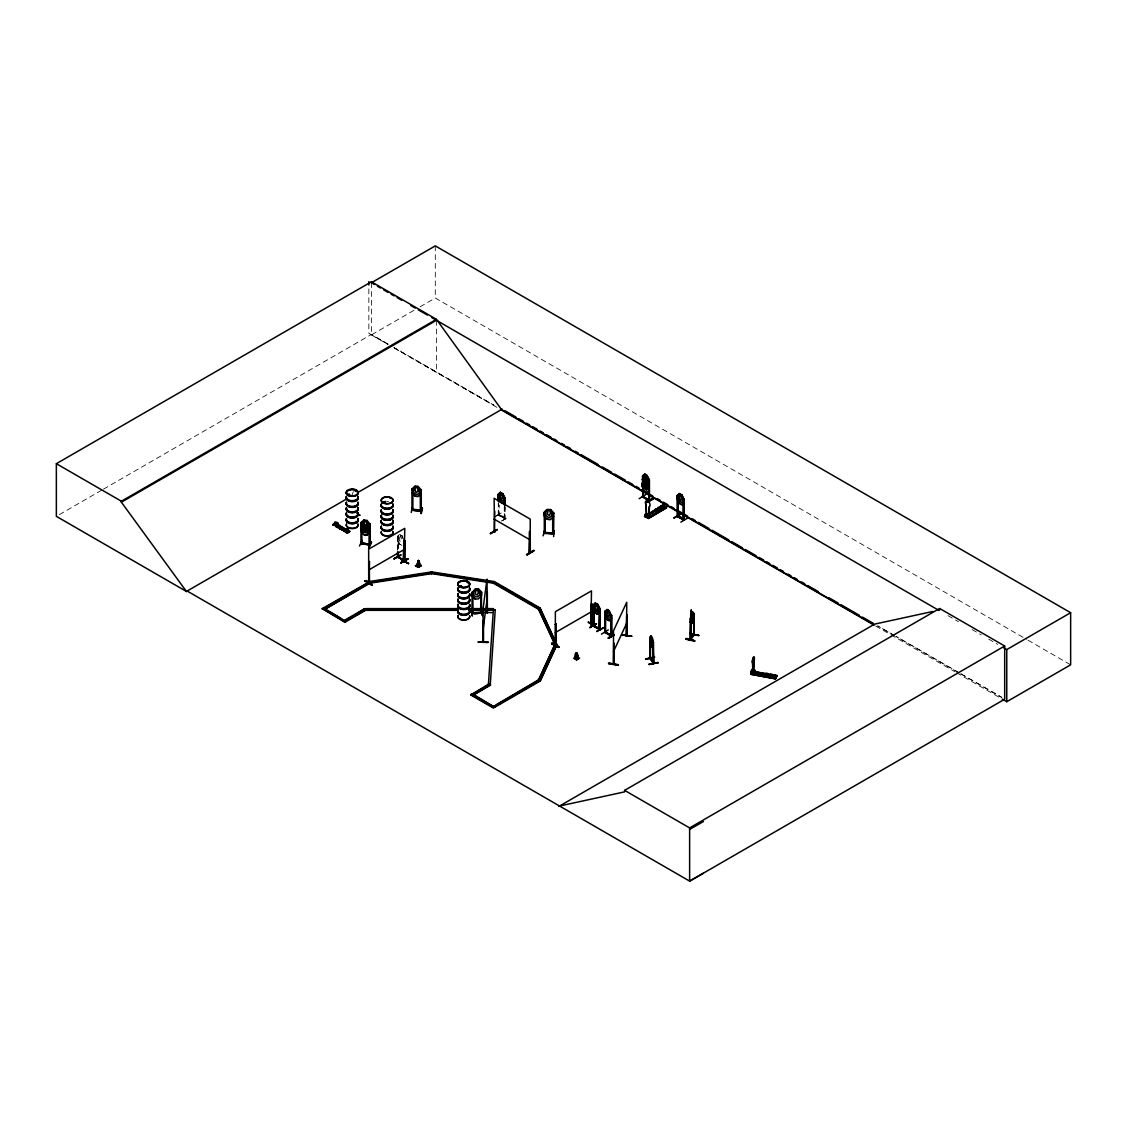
<?xml version="1.0" encoding="UTF-8"?>
<svg xmlns="http://www.w3.org/2000/svg" width="1127" height="1127" viewBox="0 0 1127 1127"><rect width="100%" height="100%" fill="white"/><g stroke="black" fill="none" stroke-linecap="round" stroke-linejoin="round"><path stroke-width="0.75" stroke-dasharray="5 3.75" d="M404.142 540.171L401.93 535.635L399.662 534.254L397.408 536.367L398.127 536.635L398.113 548.849M351.934 495.317L353.385 491.64M400.437 535.198L399.634 539.1L400.353 540.805L401.86 540.382M398.352 548.708L398.352 536.551C399.564 532.338 399.662 534.409 398.521 539.481L401.494 543.172M494.823 516.927L501.642 512.7M498.726 514.785L499.191 514.659M505.121 506.713L504.966 519.054L498.19 515.152M498.43 514.25L499.176 515.448L499.106 504.981M504.276 506.502L504.276 518.744L504.276 517.983M505.093 518.054C491.626 512.292 504.008 515.166 505.192 518.913L498.43 515.011M59.393 514.602L101.979 490.006M103.501 489.132L371.403 334.451L388.04 344.059M371.403 282.764L371.403 334.888L414.003 310.305M420.075 306.783L435.29 298.007L1026.458 639.319M402.578 538.269L401.959 535.579M401.93 545.383L399.705 544.102L397.338 539.594L399.592 544.214L401.959 545.496M494.542 516.8L501.698 512.686L497.627 515.462M504.206 518.617L504.516 506.361M501.783 520.942L508.812 517.18M501.698 520.942L508.531 516.997M498.768 515.518L498.867 505.107M504.868 519.054L504.896 506.854M498.641 515.053L498.5 502.881M387.815 344.186L368.853 333.282L368.853 286.765M393.887 347.68L493.908 405.199L394.098 347.553M894.317 635.459L877.651 625.865L894.274 635.473M959.486 672.932L895.838 636.318L959.316 673.03M960.993 673.791L1001.917 697.331M1027.993 640.192L1070.65 664.831M947.962 615.638L958.513 621.724M972.08 629.556L981.138 634.783M988.675 639.136L997.719 644.362M960.824 673.89L1001.664 697.472M371.403 334.888L388.04 344.496M394.098 347.989L497.444 407.65M875.623 625.992L889.344 633.923M890.879 634.797L954.921 671.777M956.443 672.664L1000.663 698.191M399.634 534.395L401.846 535.677M400.353 535.24L401.86 538.931M498.261 515.208L498.261 503.022M436.445 320.307L436.445 372.431M435.29 245.883L435.29 298.007M397.732 536.198L397.732 550.103M397.479 536.325L397.507 550.23M397.408 536.255L397.408 539.608M387.139 501.36A5.959 3.437 0 0 1 388.674 501.473"/><path stroke-width="1.5" d="M752.766 672.96L752.554 663.268A3.198 0.803 -79.4 0 1 752.554 659.591A3.198 0.803 -79.4 0 1 753.949 657.111A3.198 0.803 -79.4 0 1 753.949 660.788L752.949 672.988L753.935 671.241L754.132 660.831A3.198 0.803 -79.4 0 0 754.132 657.14A3.198 0.803 -79.4 0 0 752.751 659.619A3.198 0.803 -79.4 0 0 752.751 663.31L752.949 672.988M478.44 642.165C508.221 642.644 458.252 641.333 487.991 642.517M488.019 642.249L478.44 642.108M418.314 563.204C417.511 554.836 423.019 569.769 417.032 566.12L418.399 560.457M576.658 653.04L576.531 657.154L575.136 657.717L575.291 658.689C582.518 662.141 574.502 644.264 574.981 658.21M651.124 636.008L649.885 637.586L650.617 637.981L650.335 658.957L650.42 657.633M653.111 642.151L653.463 663.521L653.026 641.939L653.421 642.615M753.104 670.283L751.568 670.706L751.709 669.945M752.005 672.101L752.103 669.523L751.554 670.678M649.391 506.46L648.786 516.321L646.504 515.039L646.039 504.727A3.198 1.86 59.5 0 1 646.165 500.952A3.198 1.86 59.5 0 1 649.391 502.783A3.198 1.86 59.5 0 1 649.391 506.46L648.927 516.251C641.911 515.278 651.04 512.672 646.349 515.166M343.101 530.239C347.313 526.732 345.51 533.226 343.031 529.986M499.106 494.556L498.867 501.642M610.778 615.06L611.722 615.243L611.567 636.276L610.933 614.919M647.264 486.371L645.588 483.215L644.559 484.723L645.236 487.963M648.645 479.595L649.42 479.806L649.49 500.684L642.77 496.768L642.784 475.974L642.39 482.736L644.574 487.329L646.94 488.611L644.574 487.329M679.412 493.485L681.75 494.838L682.779 501.247L681.314 502.36L679.835 501.501L678.341 498.683C680.173 490.344 678.468 494.584 677.848 495.669M495.232 609.721L490.315 684.033L488.456 684.004L493.372 609.693L495.232 609.721L468.888 610.341M751.695 669.973L751.864 670.762L752.005 670.001M369.262 523.985L370.022 524.083L370.036 545.144L369.191 545.031M480.806 592.112L480.694 613.046M614.06 663.845L613.736 642.939L613.482 664.338L613.511 630.754L626.739 602.269L626.513 636.276M626.429 636.29L626.739 614.948L626.485 636.332M626.485 635.501L627.119 635.05L626.809 635.839M618.272 664.634C588.703 659.844 637.952 668.325 609.003 663.592M618.258 664.986L608.876 663.958M417.708 566.444L418.202 560.711L417.032 566.12M575.953 659.013L576.432 653.125L575.136 657.717M691.429 617.117L692.33 613.187M751.653 672.608L751.92 670.128M482.398 612.37L491.964 612.623M483.145 620.667L483.074 642.066L483.089 608.495L487.005 579.095L487.357 613.13L487.019 611.792M487.343 591.774L487.329 613.06M483.525 641.587L483.483 620.681M487.005 612.609L486.934 612.412M646.715 515.18L647.433 514.039M646.813 515.025L647.222 514.039M647.532 514.349L646.983 514.574M483.089 629.345L487.005 599.944M693.88 634.501L690.245 639.699C689.076 647.856 691.781 581.814 691.4 623.724L693.964 617.018L693.964 613.708L692.739 612.102L690.823 617.948L691.626 621.287L693.232 617.075L692.626 612.186M650.631 658.041L649.913 657.647L653.745 663.338M694.641 641.108C687.893 636.91 678.708 638.6 694.655 641.038M651.406 637.009L651.786 643.137L651.505 636.994M417.723 563.331L418.272 560.485L416.736 565.641M575.7 657.323L576.517 653.068M411.764 489.428L414.947 486.272L413.412 492.048L415.511 494.161L417.596 494.302L419.653 492.471L418.159 486.498L414.933 486.343M411.989 509.531L412.862 510.32L412.876 489.357L411.862 489.47L414.975 486.427L418.117 486.568M411.764 492.738L414.933 496.26L418.159 496.472L421.329 493.372M411.862 492.71L414.975 496.176M412.299 507.305L411.242 512.461M414.933 496.26L418.159 496.415L421.23 493.344M412.651 509.601C409.073 509.503 418.948 512.376 421.315 510.883L421.259 489.836L420.301 489.738L420.343 510.869L421.357 509.939M417.046 486.991L416.004 486.92L414.99 489.682L416.004 492.485L418.103 491.344L417.06 486.934M420.357 489.977L421.343 490.006L418.159 486.498M420.385 510.08L412.806 509.319M412.721 509.573L421.259 509.925M421.315 513.574L422.4 508.038L420.85 513.151M553.653 516.42L550.469 519.519L547.257 519.308L544.087 515.729C541.636 512.405 550.737 505.826 545.736 512.616L545.736 515.095L547.835 517.208L549.906 517.335L551.976 515.518L550.483 509.545L547.257 509.39M544.186 512.517L545.045 512.546M553.639 533.17L544.271 532.31L544.116 533.296L545.116 533.409L545.116 512.32L544.214 512.461M543.101 535.86L544.552 530.394M547.257 519.308L550.469 519.519M553.54 513.137L552.624 512.785L553.54 513.081L553.427 533.973L553.568 512.884M544.256 512.264L544.313 533.367L553.54 533.93L552.822 533.663M552.822 532.902L552.582 533.86M553.625 536.607L554.202 530.662M656.21 510.785L656.59 509.728L658.041 510.165M657.872 509.813L657.886 510.897L656.379 510.686M692.626 616.906L691.823 619.287L691.429 618.568M575.291 658.689L576.46 653.28L578.376 658.041M348.497 494.401L349.455 494.711M348.764 494.767L349.708 495.119M355.273 490.738L355.977 490.597L355.357 491.104M355.597 491.175L355.977 490.71M383.307 502.67L383.828 501.712L384.87 502.431M384.87 502.149L383.532 502.642L384.716 501.952M390.125 498.43L390.801 498.289M460.323 586.279L461.267 585.984L459.717 586.392M467.437 582.687L467.113 581.997L467.804 582.476M751.315 673.382L775.996 677.989L775.489 678.863L750.807 674.27L751.033 672.199L753.54 672.664L753.428 674.228L754.78 671.523M775.996 677.989L751.033 673.284L751.033 672.199M776.686 676.707L777.052 675.453L774.545 674.988L773.08 677.89L774.545 674.988M650.448 638.431C652.758 634.487 648.927 636.685 650.617 637.981M690.527 638.474L690.64 639.784L694.246 634.755L694.246 613.891L692.64 612.074L692.725 621.963L691.499 623.752L690.189 622.132L691.4 613.806M645.616 659.239L654.533 657.182M647.363 513.997L646.898 514.785L645.954 514.18L645.954 516.462M364.923 581.081C368.022 578.658 379.405 591.323 364.951 581.011M372.051 584.702L365.204 580.856L372.107 584.744M551.638 643.587C558.006 644.137 564.134 651.645 551.638 643.616L558.471 647.447M551.976 643.306L558.781 647.194M552.005 642.968L558.823 646.856M645.419 475.016L644.686 478.876L646.151 481.004L646.912 478.707L645.489 474.974M645.419 478.327L644.686 482.187L646.151 484.314L646.912 482.018L645.334 478.369M647.222 486.272L645.996 482.976L647.166 481.173L645.616 482.271L644.024 479.355L645.207 482.539L644.517 484.821L645.306 482.37M607.721 610.468L607.002 614.328L608.453 616.455L609.214 614.145L607.791 610.425M595.324 606.439L596.127 603.973L597.564 607.692M765.148 674.467L766.106 675.482L767.205 674.524M765.374 675.073L767.219 674.679M341.875 526.563L342.397 527.295L340.213 526.76L339.706 528.845L340.016 525.478M340.016 525.915L339.593 527.225L337.325 527.464L339.593 526.802M339.706 528.845L340.143 527.084L342.397 526.858M690.978 639.305L690.245 638.939L693.57 634.642M690.259 639.587L690.654 638.445M693.556 635.064L694.331 633.98L693.57 634.431M750.821 674.27L775.517 678.82M775.573 678.088L751.131 673.707M775.587 678.539L750.92 673.763L752.399 669.776L754.893 670.241L754.893 671.593M776.757 676.411L753.935 671.903M476.256 589.604L475.242 593.929L477.299 595.112L478.355 592.337L477.299 589.562L476.242 589.548M364.909 520.604L363.908 524.773L365.895 526.394L366.909 525.281L365.923 520.773M340.213 527.197L340.565 525.802M339.157 528.521L339.523 527.126L337.325 527.027M646.954 515.039L647.095 514.602M642.784 475.974L643.235 497.345L642.559 476.101L644.757 474.129L643.573 479.257L646.546 482.934L648.011 481.821L648.011 479.341L646.898 475.453L644.644 474.058L642.39 476.073M644.686 477.482L643.573 482.567L646.546 486.244L648.011 485.131L646.898 478.764L644.574 477.411L642.531 479.341M605.875 612.229L607.059 609.58L609.214 610.904L611.51 615.441L611.496 636.234L604.79 632.36M631.585 636.332L622.301 634.924L631.683 636.163M626.866 636.375L627.049 614.99M631.669 636.135L622.287 635.064M400.874 555.019L393.788 558.809L400.564 554.907M639.15 498.697L645.616 494.683M601.466 634.149L608.298 629.908M673.918 518.124L680.666 514.208M490.569 533.353L497.204 529.746M596.563 623.78L589.9 627.387M325.083 607.636L368.726 582.434L370.05 583.194L369.557 581.504L431.232 571.967L431.711 573.657L432.19 571.967L493.851 581.504L493.372 583.194L431.711 573.657L370.05 583.194L324.9 609.256L370.05 582.546L431.711 573.009L493.372 582.546L538.509 608.608L555.033 644.207L538.509 680.469L496.387 704.798M431.711 573.657L432.19 571.967M554.681 639.939L540.312 608.989L538.509 609.256L540.312 608.326L556.837 645.137L555.033 644.869L538.509 609.256L493.372 583.194L493.851 581.504M493.372 706.53L538.509 679.82L539.833 681.229L538.509 679.82L555.033 644.207L556.837 643.94M538.509 680.469L540.312 680.75L556.837 644.489L555.033 644.207M540.312 680.75L556.837 645.137M613.511 651.603L626.739 623.118M493.823 531.972L494.57 532.324L494.119 498.275L530.225 519.124L530.296 552.681L529.549 552.258M471.086 610.566L472.368 616.075L471.565 610.144M593.154 626.006L599.958 629.81L599.888 608.918L597.676 604.34L595.281 603.072L593.07 605.157M593.253 625.274L594.126 626.218L594.056 608.805M599.31 628.725L600.212 628.88L599.846 629.768M599.508 608.439L599.184 629.415L599.508 608.439L600.184 629.669L593.211 625.964L593.45 608.453M600.184 629.669L599.437 629.246M363.922 529.76L366.979 530.366L369.952 527.521L366.951 530.423L363.838 529.901L360.809 526.013L361.02 522.576L361.852 522.717L361.852 543.763L360.851 543.623M361.809 522.717L360.936 522.759M363.922 520.012L362.373 525.548L364.401 527.859L366.416 528.197L368.402 526.563L366.979 520.449L363.838 519.984L360.781 522.773M360.739 527.549L363.838 524.703L366.951 525.224L370.022 529.042M360.739 530.859L360.781 527.492M363.866 524.844L362.373 530.268L364.401 532.578L366.416 532.916L368.402 531.282L366.881 525.351M366.881 535.1L369.924 532.296L366.923 535.198L363.81 534.677L360.781 530.803M370.022 524.083L366.979 520.449M359.485 546.032L362.147 540.439M361.767 543.524L361.88 542.763L370.036 544.383M366.909 535.043L363.838 534.621M369.191 544.271L369.022 545.003L369.149 523.914M371.417 541.96L368.74 547.694L371.473 542.002M368.867 547.666L371.501 542.341M397.972 556.78L403.903 560.528M404.452 560.88L403.691 560.485M643.404 496.387L642.489 496.162L643.235 496.584M642.587 496.26L642.559 497.035M604.762 611.468L605.326 632.754L605.1 611.412L604.692 614.821L606.946 619.427L604.847 614.793M610.919 635.177L611.792 636.135L605.1 632.261L605.1 611.412M677.764 495.598L677.919 516.772L677.693 515.49M751.653 670.34L752.103 669.523M752.399 669.776L754.893 670.241M751.033 673.284L752.272 671.058L777.123 675.918L754.005 671.607M753.54 672.664L750.92 672.396M768.149 673.791C763.726 680.328 771.502 672.115 765.642 673.326L764.176 675.946M770.375 674.214C767.248 681.229 770.107 671.241 772.868 674.946M772.868 674.679L771.403 677.299M775.573 678.355L777.052 675.453M368.656 581.926L369.586 581.701L322.266 608.608L344.834 622.287L365.627 610.299M405.072 562.007L405.002 541.129L404.17 541.34L405.002 541.129M555.752 644.602L556.048 644.066M591.816 624.499L591.492 603.523L590.816 624.767L591.731 624.513M658.154 510.404L656.604 510.785M345.876 531.803L348.173 530.718L349.37 531.268A1.493 0.859 0 0 1 349.638 531.817L347.553 533.029A1.493 0.859 0 0 1 346.595 532.874L345.806 531.578M460.21 586.223L461.013 586.026M690.569 618.286L690.71 639.699M690.189 618.822L690.964 618.427L691.02 639.361M698.585 635.614L689.738 633.444L698.74 635.417M685.808 638.967L694.81 640.798L685.963 638.699M653.364 645.982L652.181 647.462L651.026 645.771M653.435 645.884L652.195 647.574L649.842 640.812L651.124 645.757M473.044 592.309L472.086 592.365L472.016 613.412L472.016 612.426L473.072 612.82M471.988 613.215L481.539 612.778M480.496 613.018C482.919 610.327 477.637 615.61 472.213 613.426M645.982 488.4L646.729 486.089L645.236 482.412M597.564 609.158L596.056 609.58L595.324 607.89M478.411 588.998L475.171 589.083L471.988 592.591L471.988 595.901L475.171 599.057L478.411 598.916L481.595 595.465L481.581 592.098L478.397 588.928L479.905 594.746L477.848 596.803L475.749 596.901L473.65 595.028L473.65 592.548L475.228 589.224L478.355 589.083L481.483 592.196L480.764 592.182M653.082 662.267L653.421 662.704M693.809 633.952L693.936 635.262L693.542 613.891M368.698 582.631L368.656 549.173L404.776 528.324L404.1 562.232L405.002 561.979M368.895 561.979L368.881 582.87L369.501 561.626L368.656 561.838L369.501 561.626M404.128 540.157L404.1 562.232L404.847 561.795M556.189 645.067L556.217 624.147L555.372 624.372L556.217 624.147M590.914 624.668L591.492 590.858L555.372 611.707L555.301 645.264L556.048 644.827M591.689 623.809L590.886 623.893M642.39 479.496L644.574 477.411M649.096 490.654L646.771 492.696L644.475 491.372L642.291 486.723L642.291 483.413L644.545 481.412L646.799 482.807L649.025 487.329L648.955 490.625M642.291 483.525C647.532 475.2 640.516 496.274 643.475 497.218M646.94 485.314L644.757 483.877L642.46 479.327L644.644 483.99L647.011 485.272L649.124 483.229M649.279 483.272L646.94 478.693L649.124 483.356L649.053 486.582L646.898 488.512M646.87 488.653L649.053 486.582M679.525 493.556L677.228 495.556L677.228 498.81M677.158 498.796L679.412 503.403L681.708 504.727L683.962 502.614M604.692 611.51L607.03 609.468L609.284 610.862L610.313 617.258L608.848 618.385L607.368 617.526L605.875 614.708M611.51 618.638L609.214 620.653L606.988 619.371L609.313 620.709L611.426 618.681M599.958 612.243L597.676 614.257C593.718 613.877 590.506 601.748 595.281 612.989L597.676 614.257L599.818 612.215M341.875 527.873C346.581 528.07 341.157 533.635 345.186 529.253A1.479 0.859 0 0 1 346.116 529.38A1.719 1 0 0 1 346.834 529.986L346.834 529.549A1.719 1 0 0 0 346.116 528.943A1.479 0.859 0 0 0 345.186 528.817L343.481 529.422L341.636 528.014L343.496 529.098L344.087 527.774L341.537 527.563L340.565 529.169L342.312 530.155L341.636 528.014M411.834 510.066L421.357 510.7M544.158 533.113L553.653 533.719M472.875 613.398L472.833 612.355M481.553 612.215L480.708 612.313M369.501 582.546L369.262 561.485M343.397 528.633C341.298 525.816 345.369 530.507 341.974 527.816M348.553 494.654L349.201 494.429M349.455 494.978L349.201 494.161M384.716 502.459L383.11 502.205M460.619 586.787L461.366 586.406M653.815 663.38L653.421 642.08M418.314 560.753L419.977 565.965M765.261 674.538L766.952 674.453M341.636 528.45L341.242 529.267L342.805 529.859M336.466 525.196L335.959 525.774L337.198 526.168C342.523 523.393 336.015 529.028 335.311 525.943C341.058 522.026 333.733 527.366 337.198 526.168M644.489 516.236L647.166 514.687C646.687 521.308 648.236 510.193 644.757 514.715L645.193 516.673L663.549 505.755L645.672 516.913L644.503 516.265L648.434 518.462L666.592 507.756L662.887 505.107C656.168 506.727 671.128 510.616 661.042 506.192M662.887 505.107L649.321 513.574M665.395 507.08L666.099 507.516M647.969 518.223L648.18 516.645L650.025 515.56L647.912 516.49L647.912 517.575L645.024 515.941L646.87 513.771M666.057 507.46L662.887 505.375L649.011 513.56M646.039 504.727L646.447 514.616M659.76 510.897C658.506 513.912 651.561 509.996 656.337 508.967L659.76 511.165L656.337 508.967M657.971 507.995C668.057 512.433 653.096 508.545 659.816 506.911L663.24 509.122L659.816 506.911M644.94 516.504L662.887 505.375M663.549 505.882L644.968 516.546M647.25 517.786L665.691 507.094M666.311 507.037L648.222 518.166M647.912 518.152L666.311 507.305M648.405 518.462L666.578 507.756L665.874 507.389M593.211 626.048L593.07 605.044L595.352 603.03L594.197 608.27L597.197 611.933L598.676 610.806L597.676 604.34L600.113 608.777M599.818 608.96L599.141 608.594M597.606 614.3L597.606 604.382M357.217 513.56L359.696 515.264M401.55 559.922L408.735 563.599L401.93 559.71M494.57 531.775L493.809 531.127L494.499 531.521M490.569 533.789L496.922 529.648M490.189 533.578L497.289 529.422M529.62 531.451L529.296 552.427L529.62 531.451L530.07 552.822L529.31 552.385L530.07 552.061M526.858 554.315C548.116 542.355 512.87 563.246 533.592 550.413M526.887 554.681L533.592 550.709M527.197 554.893L533.916 550.948M591.421 623.583L591.055 624.907L591.731 603.663M599.846 629.007L588.646 622.245M599.508 628.528L593.492 625.823M596.704 631.275C607.03 626.767 605.213 625.837 596.761 631.627M370.121 544.947L360.964 543.383L361.767 542.763M187.251 591.069L186.518 591.506L56.35 516.349L56.35 463.69L371.403 281.792L436.445 319.335L501.487 409.552L873.876 624.555M371.403 281.792L371.403 282.764L435.29 245.883L1070.65 612.708L1070.65 664.831L1006.763 701.712L1002.199 699.064M56.35 463.69L121.392 501.233L436.445 319.335M703.417 873.256L689.625 881.117L187.167 591.027L186.42 591.45L121.392 502.205L436.445 320.307M186.42 591.45L346.595 498.965M357.231 492.837L502.219 409.129M334.832 521.942L338.142 523.801L336.508 523.351C328.309 528.676 337.17 518.674 338.142 523.801M332.888 524.9L336.508 523.351M338.142 523.365L338.001 524.745M336.522 526.999L339.65 525.281M341.537 528L340.692 528.929L342.777 529.422M346.834 529.549C351.624 527.309 343.369 533.705 344.538 530.873M344.27 531.465L348.454 529.141M368.656 570.023L404.776 549.173M500.346 492.288L502.684 493.64L503.713 497.57L503.713 500.05L502.248 501.163L499.275 497.486L500.43 492.245L498.092 494.288L498.092 497.599L500.458 502.107M498.092 497.599L500.43 502.163L502.642 503.544L504.91 501.416M400.888 554.977L394.168 559.034M505.121 504.981L505.121 498.021L504.178 497.542M504.896 505.107L505.121 498.021M504.178 497.838L504.981 498.19L502.712 493.57M403.452 560.077L398.183 557.034L404.029 560.232M400.93 562.5C422.245 550.723 386.026 571.079 408.044 559.175M400.987 562.57L407.749 558.654M322.266 609.256L323.59 607.847L346.158 621.54L344.834 620.118L364.303 608.89L365.627 609.651L344.834 621.639L322.266 608.608M415.426 565.486L418.314 567.29L421.428 565.486M415.426 565.684L418.314 567.36L421.428 565.684L418.54 563.81M344.834 620.78L352.328 616.455M355.315 614.722L364.303 608.89M646.898 475.453L649.279 479.961L646.94 475.383L644.686 474.171M642.207 483.455L642.207 486.765M649.025 487.385L646.842 482.736L647.828 489.203L646.363 490.33L643.39 486.653M646.799 492.555L642.066 489.865M493.372 582.546L494.683 581.786L539.833 607.847L538.509 609.256M493.372 583.194L494.683 582.434L497.697 584.18M648.504 499.853L649.391 499.825M648.462 479.327L649.166 500.825L648.617 479.44M647.715 502.149L653.096 498.951M677.947 495.824L677.228 495.556L677.355 516.434M677.257 516.42L684.258 520.111L684.188 499.219L683.314 498.824M677.482 515.448L677.242 516.363L683.934 520.251L684.188 499.219M683.962 502.727L681.779 504.685L679.454 503.346M678.243 515.87L677.355 515.687M683.385 519.153C668.635 511.686 686.301 518.195 683.85 520.181M680.849 522.139L687.569 518.138M538.509 608.608L539.833 607.847M555.372 632.557L591.492 611.707M605.706 611.764L605.537 632.796L604.79 631.599L605.537 632.036M539.833 681.229L493.372 708.052L470.804 695.021L489.174 683.765L490.484 685.174L473.439 695.021L490.484 684.526M470.804 695.021L472.114 693.612L494.683 707.291M473.537 693.443L482.074 688.512M484.906 686.878L489.174 684.413L490.484 685.174M610.806 635.29L605.537 632.247L611.736 635.304M611.116 614.891L610.876 635.966L610.806 635.079M608.298 637.727L613.722 634.6L608.298 638.164L614.088 635.248L608.665 638.361M576.559 656.393L573.671 658.267L576.559 659.929M608.298 638.164L613.806 635.036M470.804 694.373L493.372 707.404L539.833 680.581M576.799 659.929L579.687 658.055M558.823 806.453L874.622 624.119L932.804 611.468M559.555 806.016L624.597 791.872L624.597 790.365L939.65 608.467L1004.692 646.01L1004.692 699.219L689.625 881.117L689.625 827.908L1004.692 646.01M939.65 609.975L938.918 610.411L431.909 317.687M1003.748 647.842L1006.763 649.589L1070.65 612.708M689.625 829.43L703.417 821.569M421.188 510.897L421.104 510.137M553.54 533.17L544.214 532.592M369.036 582.067L370.05 582.546M368.952 582.856L369.571 581.884M349.652 495.007L348.299 494.908M369.895 545.13L360.936 543.608L361.02 522.576M472.974 592.577L472.086 592.365M369.177 524.196L369.938 524.266L369.811 545.158M650.448 640.911L651.998 645.137L652.758 641.798L652.294 637.643L651.012 635.91M645.644 659.351L654.562 656.9L645.644 658.929M653.068 662.408L650.645 658.337M653.378 662.887L653.068 662.197M649.166 664.071L658.267 662.761L649.18 664.141M649.166 664.507L658.112 662.493L649.208 664.521M404.382 561.626L405.072 561.176L404.1 561.471M648.743 499.5L649.138 500.782M397.662 557.006L402.367 559.725M403.691 559.725L403.987 561.007M605.143 631.5L605.678 631.796M472.974 613.37L472.847 592.309M372.981 581.631L369.557 582.166L370.05 583.194M376.418 581.095L379.841 580.574M383.265 580.039L388.406 579.25M391.83 578.715L395.253 578.193M398.676 577.658L402.114 577.123M405.537 576.601L408.96 576.066M412.383 575.531L424.372 573.685M427.795 573.15L431.232 572.629M555.033 644.869L556.837 644.588M337.325 527.464L339.523 527.563M401.606 559.823L408.425 563.711M677.552 516.251L677.552 495.387M677.919 516.772L678.172 499.219M397.732 557.048L397.732 553.568M398 557.513L398.352 552.188M480.567 591.943L481.483 592.196M481.299 610.059L482.412 615.553M472.016 612.651L480.468 612.285M458.393 608.608L365.697 608.608L365.697 610.341L458.393 610.341M468.888 608.608L493.372 608.608L493.372 610.341M365.697 609.693L458.393 609.693M468.888 609.693L493.372 609.693M481.426 612.792L481.426 591.943M404.776 561.077L404.17 562.204M555.611 644.602L555.752 645.362M411.904 489.414L412.609 489.245M336.818 526.394L335.311 525.506L338.001 524.323M460.619 586.589L459.872 586.406M344.918 530.662L343.791 530.324L346.468 529.76M418.286 564.571L420.117 565.458M432.19 572.629L435.614 573.15M439.037 573.685L451.025 575.531M454.463 576.066L464.733 577.658M468.156 578.193L480.158 580.039M483.582 580.574L487.005 581.095M490.428 581.631L493.851 582.166M538.509 679.82L540.312 680.088M364.88 520.66L365.895 520.829M369.825 544.369L360.851 542.862M776.94 676.242L751.878 671.762L751.878 669.494M753.611 672.453L775.038 676.397M552.695 533.888L552.653 512.827M411.989 510.292L411.933 489.217M650.265 658.886L650.293 637.516M657.647 509.939L656.097 510.63M693.964 613.708L693.88 635.262M693.964 617.018L692.739 622.019M690.189 622.132L691.429 623.611M689.724 633.585L698.754 635.445M545.102 512.292L544.975 533.409M494.26 531.789L494.739 511.292M403.987 560.246L403.522 559.922M593.704 605.509L593.901 626.358M683.286 499.064L683.948 499.36L681.779 494.767L683.892 499.402M610.82 615.088L611.496 615.384M654.491 510.052L657.914 511.982M647.166 514.687L646.109 514.095L646.109 516.377L647.166 516.955M597.564 604.452L595.324 603.17L595.281 612.989M596.239 623.682L589.9 627.824M588.266 622.456L595.084 625.908M357.245 513.602L359.978 515.152M371.403 282.764L374.432 284.511M377.46 286.258L380.489 288.005M383.504 289.752L388.04 292.372M391.069 294.119L394.098 295.866M397.127 297.613L401.663 300.233M410.735 305.473L415.271 308.094M418.3 309.84L427.372 315.067M505.262 410.876L515.898 417.018M518.941 418.779L523.506 421.413M526.534 423.16L529.577 424.921M532.62 426.668L537.185 429.302M540.227 431.063L543.256 432.824M546.299 434.571L550.864 437.206M553.906 438.966L556.935 440.713M561.5 443.348L564.542 445.109M567.585 446.855L570.614 448.616M575.179 451.251L578.221 452.998M581.264 454.759L597.986 464.409M602.536 467.043L611.665 472.312M614.694 474.058L625.344 480.201M628.373 481.962L632.937 484.596M635.98 486.343L639.023 488.104M649.659 494.246L652.702 496.007M657.252 498.627L660.295 500.388M663.338 502.149L667.902 504.783M670.945 506.53L673.974 508.291M677.017 510.038L681.581 512.672M684.624 514.433L687.653 516.18M692.217 518.814L695.26 520.575M698.303 522.322L708.939 528.464M711.982 530.225L728.704 539.875M731.733 541.636L742.383 547.778M745.412 549.525L756.062 555.681M759.091 557.428L763.655 560.063M766.698 561.824L769.741 563.57M772.784 565.331L777.334 567.966M780.377 569.713L783.42 571.474M787.97 574.108L791.013 575.855M794.056 577.616L797.099 579.363M801.663 581.997L804.692 583.758M807.735 585.505L818.371 591.661M829.021 597.803L838.136 603.058M841.179 604.819L859.422 615.342M862.451 617.103L873.101 623.245M500.487 409.411L874.101 625.119M680.384 514.095L673.988 517.786M653.139 499.007L647.349 501.938C659.83 495.514 647.518 499.712 646.363 502.924M648.743 499.712L643.235 496.81L649.082 500.008M642.587 497.021L649.18 500.782M494.119 519.124L530.225 539.974M500.712 585.913L539.833 608.51M332.888 524.464L333.353 525.168M329.605 611.975L340.143 618.061M473.622 695.12L493.189 706.418M624.597 790.365L689.625 827.908M504.304 497.641L504.276 504.755M494.739 532.071L494.26 531.028M767.107 674.594L765.67 674.101L765.219 675.158M403.466 560.697L403.762 550.103M653.421 663.465L649.913 658.407L649.941 637.488M502.642 493.612L504.91 498.233M431.232 571.967L431.711 573.009M646.377 514.743L646.602 513.616M419.822 564.993L418.652 560.528L419.145 564.655M578.221 658.548L576.925 653.266L577.658 658.929M652.195 637.657L653.463 642.658M692.232 613.173L692.626 615.455M418.582 560.739L419.399 566.36M576.799 653.054L577.193 655.844M481.652 610.045L482.455 615.61M475.171 599.057L472.086 595.803M648.645 479.538L648.814 500.303M576.7 653.35L576.827 659.112M418.455 560.767L418.582 566.529M1006.763 649.589L1006.763 701.712M751.427 670.297L751.427 672.58M683.582 498.867L683.342 519.941L683.23 498.754M650.025 515.56L650.025 516.913M649.758 515.405L649.758 516.49M595.126 625.922L588.322 622.034M555.977 624.02L555.611 645.362L555.611 624.513M504.516 497.669L504.516 504.628M499.106 498.021L499.106 501.501M498.5 501.149L498.5 494.204L498.261 501.29M490.315 684.033L488.456 684.004M404.368 540.03L404.325 562.373M403.522 550.23L403.522 560.739M398.113 552.329L398.113 557.541M397.507 551.976L397.507 557.259M368.853 281.595L368.853 285.046M121.392 501.233L121.392 502.205M469.508 599.071A5.931 3.423 0 0 1 463.775 603.396A5.987 3.451 0 0 1 457.999 599.212M458.041 599.071A5.931 3.423 0 0 0 463.775 603.396A5.987 3.451 0 0 0 469.565 599.212M469.55 588.829A5.973 3.451 0 0 1 463.775 593.168A5.973 3.451 0 0 1 458.013 588.829M469.536 587.857A5.959 3.437 0 0 1 463.775 592.196A5.959 3.437 0 0 1 458.027 587.857M469.55 594.577A5.973 3.451 0 0 1 463.775 598.916A5.973 3.451 0 0 1 458.013 594.577M469.635 594.225A6.058 3.494 0 0 1 463.775 598.634A6.058 3.494 0 0 1 457.928 594.225M469.635 593.929A6.058 3.494 0 0 1 463.775 598.338A6.058 3.494 0 0 1 457.928 593.929M469.536 593.619A5.959 3.437 0 0 1 463.775 597.944A5.959 3.437 0 0 1 458.027 593.619M469.635 588.477A6.058 3.494 0 0 1 463.775 592.887A6.058 3.494 0 0 1 457.928 588.477M469.635 588.181A6.058 3.494 0 0 1 463.775 592.591A6.058 3.494 0 0 1 457.928 588.181M469.565 599.634A5.987 3.451 0 0 1 463.775 603.973A5.987 3.451 0 0 1 457.999 599.634M469.522 599.916A5.945 3.437 0 0 1 463.775 604.241A5.945 3.437 0 0 1 458.041 599.916M469.565 615.61A5.987 3.451 0 0 1 463.775 619.949A5.987 3.451 0 0 1 457.999 615.61M469.55 605.227A5.973 3.451 0 0 1 463.775 609.566A5.973 3.451 0 0 1 458.013 605.227M469.536 604.255A5.959 3.437 0 0 1 463.775 608.594A5.959 3.437 0 0 1 458.027 604.255M469.55 610.975A5.973 3.451 0 0 1 463.775 615.314A5.973 3.451 0 0 1 458.013 610.975M469.635 610.623A6.058 3.494 0 0 1 463.775 615.032A6.058 3.494 0 0 1 457.928 610.623M469.635 610.327A6.058 3.494 0 0 1 463.775 614.736A6.058 3.494 0 0 1 457.928 610.327M469.536 610.017A5.959 3.437 0 0 1 463.775 614.342A5.959 3.437 0 0 1 458.027 610.017M469.635 604.875A6.058 3.494 0 0 1 463.775 609.284A6.058 3.494 0 0 1 457.928 604.875M469.635 604.579A6.058 3.494 0 0 1 463.775 608.989A6.058 3.494 0 0 1 457.928 604.579M469.565 615.793A5.987 3.451 0 0 1 463.775 620.146A5.987 3.451 0 0 1 457.999 615.793M392.872 515.124A5.931 3.423 0 0 1 387.139 519.434A5.931 3.423 0 0 1 381.405 515.124M392.985 504.516A6.058 3.494 0 0 1 387.139 508.925A6.058 3.494 0 0 1 381.278 504.516M382.856 502.952A6.058 3.494 0 0 1 385.561 502.05M392.9 504.868A5.973 3.451 0 0 1 387.139 509.207A5.973 3.451 0 0 1 381.363 504.868M382.912 503.318A5.973 3.451 0 0 1 384.152 502.769M392.985 504.22A6.058 3.494 0 0 1 387.139 508.629A6.058 3.494 0 0 1 381.278 504.22M382.856 502.656A6.058 3.494 0 0 1 385.561 501.754M392.886 503.91A5.959 3.437 0 0 1 387.139 508.235A5.959 3.437 0 0 1 381.377 503.91M382.912 502.36A5.959 3.437 0 0 1 385.589 501.473M392.886 510.63A5.959 3.437 0 0 1 387.139 514.954A5.959 3.437 0 0 1 381.377 510.63M392.985 510.277A6.058 3.494 0 0 1 387.139 514.673A6.058 3.494 0 0 1 381.278 510.277M392.985 509.982A6.058 3.494 0 0 1 387.139 514.377A6.058 3.494 0 0 1 381.278 509.982M392.9 509.658A5.973 3.451 0 0 1 387.139 513.997A5.973 3.451 0 0 1 381.363 509.658M392.914 515.687A5.987 3.451 0 0 1 387.139 520.026A5.987 3.451 0 0 1 381.349 515.687M392.914 515.25A5.987 3.451 0 0 1 387.139 519.603A5.987 3.451 0 0 1 381.349 515.25M392.872 531.521A5.931 3.423 0 0 1 387.139 535.832A5.931 3.423 0 0 1 381.405 531.521M392.9 521.266A5.973 3.451 0 0 1 387.139 525.605A5.973 3.451 0 0 1 381.363 521.266M392.9 520.308A5.973 3.451 0 0 1 387.139 524.647A5.973 3.451 0 0 1 381.363 520.308M392.886 527.027A5.959 3.437 0 0 1 387.139 531.352A5.959 3.437 0 0 1 381.377 527.027M392.985 526.675A6.058 3.494 0 0 1 387.139 531.071A6.058 3.494 0 0 1 381.278 526.675M392.985 526.379A6.058 3.494 0 0 1 387.139 530.775A6.058 3.494 0 0 1 381.278 526.379M392.9 526.055A5.973 3.451 0 0 1 387.139 530.394A5.973 3.451 0 0 1 381.363 526.055M392.985 520.913A6.058 3.494 0 0 1 387.139 525.323A6.058 3.494 0 0 1 381.278 520.913M392.985 520.618A6.058 3.494 0 0 1 387.139 525.027A6.058 3.494 0 0 1 381.278 520.618M392.9 531.845A5.973 3.451 0 0 1 387.139 536.184A5.973 3.451 0 0 1 381.363 531.845M357.963 507.573A5.945 3.437 0 0 1 352.216 511.897A5.945 3.437 0 0 1 346.468 507.573M357.977 497.317A5.973 3.451 0 0 1 352.216 501.656A5.973 3.451 0 0 1 346.44 497.317M357.977 496.359A5.973 3.451 0 0 1 352.216 500.698A5.973 3.451 0 0 1 346.44 496.359M357.963 503.079A5.959 3.437 0 0 1 352.216 507.404A5.959 3.437 0 0 1 346.454 503.079M358.062 502.727A6.058 3.494 0 0 1 352.216 507.122A6.058 3.494 0 0 1 346.355 502.727M358.062 502.431A6.058 3.494 0 0 1 352.216 506.826A6.058 3.494 0 0 1 346.355 502.431M357.963 502.107A5.959 3.437 0 0 1 352.216 506.446A5.959 3.437 0 0 1 346.454 502.107M358.062 496.965A6.058 3.494 0 0 1 352.216 501.374A6.058 3.494 0 0 1 346.355 496.965M358.062 496.669A6.058 3.494 0 0 1 352.216 501.078A6.058 3.494 0 0 1 346.355 496.669M357.977 507.953A5.973 3.451 0 0 1 352.216 512.292A5.973 3.451 0 0 1 346.44 507.953M357.963 508.418A5.945 3.437 0 0 1 352.216 512.743A5.945 3.437 0 0 1 346.468 508.418M357.949 523.97A5.931 3.423 0 0 1 352.216 528.281A5.931 3.423 0 0 1 346.482 523.97M357.992 508.136A5.987 3.451 0 0 1 352.216 512.475A5.987 3.451 0 0 1 346.426 508.136M357.963 513.715A5.959 3.437 0 0 1 352.216 518.054A5.959 3.437 0 0 1 346.454 513.715M357.963 512.757A5.959 3.437 0 0 1 352.216 517.082A5.959 3.437 0 0 1 346.454 512.757M357.963 519.477A5.959 3.437 0 0 1 352.216 523.801A5.959 3.437 0 0 1 346.454 519.477M358.062 519.124A6.058 3.494 0 0 1 352.216 523.52A6.058 3.494 0 0 1 346.355 519.124M358.062 518.829A6.058 3.494 0 0 1 352.216 523.224A6.058 3.494 0 0 1 346.355 518.829M357.963 518.505A5.959 3.437 0 0 1 352.216 522.843A5.959 3.437 0 0 1 346.454 518.505M358.062 513.363A6.058 3.494 0 0 1 352.216 517.772A6.058 3.494 0 0 1 346.355 513.363M358.062 513.067A6.058 3.494 0 0 1 352.216 517.476A6.058 3.494 0 0 1 346.355 513.067M357.977 524.294A5.973 3.451 0 0 1 352.216 528.633A5.973 3.451 0 0 1 346.44 524.294M349.046 531.662C346.228 534.832 346.017 529.704 349.046 531.662M349.046 531.226L346.454 531.859L347.947 530.718A1.507 0.873 0 0 1 348.863 530.958L349.046 531.226M421.907 507.615L420.78 513.532L421.949 507.657M548.342 509.911L547.313 514.18L549.37 515.602L550.427 512.926L549.384 509.982L548.328 509.967M553.653 513.053L550.441 509.615L553.653 513.053M363.091 526.887L364.711 529.648L363.021 531.944L365.218 530.197L367.43 532.691L365.768 529.817L367.36 527.605L365.261 529.239L363.091 526.887M501.121 493.246L500.402 497.106L501.853 499.233L502.614 496.937L501.191 493.203M680.187 494.443L679.454 498.303L680.919 500.43L681.68 498.134L680.257 494.401M349.638 531.38L347.553 532.592A1.493 0.859 0 0 1 346.595 532.437L345.876 531.366L347.891 530.38A1.507 0.873 0 0 1 348.863 530.535L349.37 530.831A1.493 0.859 0 0 1 349.638 531.38M364.88 525.379L363.908 529.493L365.895 531.113L366.909 528.549L365.895 525.548L364.88 525.379M460.788 586.913A5.973 3.451 0 0 0 469.748 583.927A5.973 3.451 0 0 0 460.788 580.94A5.973 3.451 0 0 0 460.788 586.913M460.788 587.111A5.987 3.451 0 0 0 469.762 584.124A5.987 3.451 0 0 0 460.788 581.138A5.987 3.451 0 0 0 460.788 587.111M460.802 587.406A5.959 3.437 0 0 0 469.748 584.42A5.959 3.437 0 0 0 460.802 581.433A5.959 3.437 0 0 0 460.802 587.406M384.138 503.163A5.987 3.451 0 0 0 393.112 500.177A5.987 3.451 0 0 0 384.138 497.19A5.987 3.451 0 0 0 384.138 503.163M384.166 503.431A5.931 3.423 0 0 0 393.069 500.458A5.931 3.423 0 0 0 384.166 497.5A5.931 3.423 0 0 0 384.166 503.431M387.139 520.308A5.945 3.437 0 0 0 392.886 515.983A5.931 3.423 0 0 1 387.139 520.294A5.945 3.437 0 0 1 381.391 515.983A5.931 3.423 0 0 0 387.139 520.294M349.229 495.429A5.973 3.451 0 0 0 358.189 492.443A5.973 3.451 0 0 0 349.229 489.456A5.973 3.451 0 0 0 349.229 495.429M349.243 495.88A5.945 3.437 0 0 0 358.161 492.908A5.945 3.437 0 0 0 349.243 489.935A5.945 3.437 0 0 0 349.243 495.88A5.945 3.437 0 0 0 358.161 492.922A5.945 3.437 0 0 0 349.243 489.949A5.945 3.437 0 0 0 349.243 495.894"/></g></svg>
